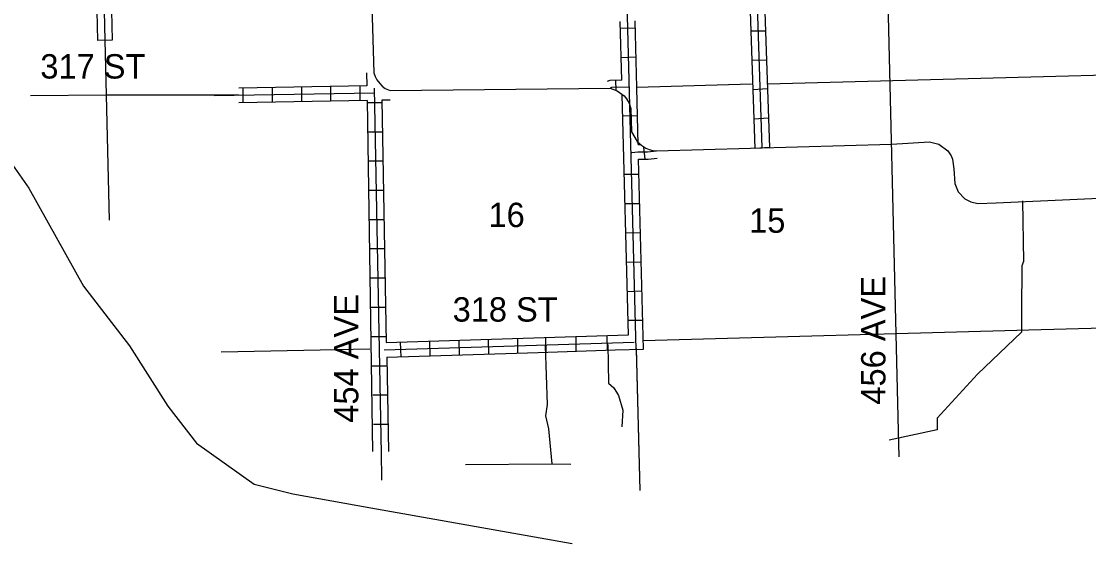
# Model space of a CAD drawing. Extents: x 1905634 to 2449195, y 15438879 to 15871929.
# Drawn here: x 2137483 to 2159389, y 15540610 to 15551326 of the extents above; entities that cross this region are included whole.
import ezdxf

# ---------------------------------------------------------------- set-up
doc = ezdxf.new("R2010")
doc.units = 0
for name, color, linetype in [('L13', 7, 'Continuous'), ('L14', 7, 'Continuous'), ('L2', 7, 'Continuous'), ('L30', 7, 'Continuous'), ('L4', 7, 'Continuous'), ('L8', 7, 'Continuous'), ('L9', 7, 'Continuous')]:
    doc.layers.add(name, color=color, linetype=linetype)

msp = doc.modelspace()

# ---------------------------------------------------------------- linework, layer by layer
at = {"layer": 'L13'}
for p, q in [((2150245, 15544781), (2158160, 15544998)), ((2155480, 15542924), (2155493, 15542389))]:
    msp.add_line(p, q, dxfattribs=at)
for points in [[(2155213, 15553995), (2155480, 15542924)], [(2139198, 15550938), (2139226, 15549813)], [(2165667, 15550378), (2152795, 15550035)], [(2165667, 15550378), (2152795, 15550035)], [(2152467, 15550035), (2150113, 15549972)], [(2152467, 15550035), (2150113, 15549972)], [(2139226, 15549813), (2137668, 15549797)], [(2139226, 15549813), (2137668, 15549797)], [(2139226, 15549813), (2139284, 15547247)], [(2141945, 15549813), (2139226, 15549813)], [(2139226, 15549813), (2139284, 15547247)], [(2141427, 15549813), (2139226, 15549813)], [(2158160, 15544998), (2160461, 15545061)], [(2144637, 15544602), (2141586, 15544538)], [(2144637, 15544602), (2141586, 15544538)], [(2150102, 15544612), (2150176, 15541703)], [(2150102, 15544597), (2150176, 15541703)], [(2144868, 15542498), (2144878, 15541912)]]:
    msp.add_lwpolyline(points, dxfattribs=at)
at = {"layer": 'L2'}
for points in [[(2134152, 15551286), (2135144, 15550822), (2136005, 15550077), (2136813, 15549069), (2137636, 15547902), (2138761, 15545895), (2139701, 15544670), (2140493, 15543430)], [(2134152, 15551286), (2135144, 15550822), (2136005, 15550077), (2136813, 15549069), (2137636, 15547902), (2138761, 15545895), (2139701, 15544670), (2140493, 15543430)], [(2140493, 15543430), (2141079, 15542669), (2142261, 15541830), (2143053, 15541629), (2144658, 15541344), (2148787, 15540610)], [(2140493, 15543430), (2141079, 15542669), (2142261, 15541830), (2143053, 15541629), (2144658, 15541344), (2148787, 15540610)]]:
    msp.add_lwpolyline(points, dxfattribs=at)
at = {"layer": 'L4'}
for points in [[(2144426, 15560117), (2144716, 15550269)], [(2144716, 15550269), (2144743, 15550194), (2144779, 15550128), (2144839, 15550048), (2144891, 15549995), (2144952, 15549951), (2145056, 15549907)], [(2145056, 15549907), (2149568, 15549956), (2149709, 15549902), (2149855, 15549798), (2149905, 15549736), (2149955, 15549649), (2149994, 15549536), (2150009, 15549061), (2150124, 15548863), (2150215, 15548778), (2150299, 15548725), (2150369, 15548696), (2150441, 15548677), (2150516, 15548670), (2155345, 15548805), (2156124, 15548855), (2156316, 15548804), (2156496, 15548670), (2156565, 15548566), (2156595, 15548497), (2156625, 15548300), (2156643, 15548001), (2156712, 15547831), (2156850, 15547688), (2156972, 15547621), (2157115, 15547589), (2157494, 15547606), (2160667, 15547743)]]:
    msp.add_lwpolyline(points, dxfattribs=at)
at = {"layer": 'L8'}
for p, q in [((2150076, 15551186), (2149780, 15551181)), ((2150076, 15551186), (2149780, 15551181)), ((2152752, 15551128), (2152452, 15551123)), ((2152752, 15551128), (2152452, 15551123)), ((2150091, 15550589), (2149796, 15550579)), ((2150091, 15550589), (2149796, 15550579)), ((2152779, 15550531), (2152478, 15550521)), ((2152779, 15550531), (2152478, 15550521)), ((2149681, 15550118), (2149686, 15549910)), ((2142034, 15549655), (2142034, 15549956)), ((2142034, 15549655), (2142034, 15549956)), ((2142636, 15549671), (2142636, 15549972)), ((2142636, 15549671), (2142636, 15549972)), ((2143238, 15549681), (2143238, 15549977)), ((2143238, 15549681), (2143238, 15549977)), ((2143835, 15549686), (2143835, 15549987)), ((2143835, 15549686), (2143835, 15549987)), ((2144437, 15549697), (2144437, 15549998)), ((2144437, 15549697), (2144437, 15549998)), ((2152795, 15549940), (2152494, 15549919)), ((2152795, 15549940), (2152494, 15549919)), ((2144886, 15549655), (2144585, 15549655)), ((2144886, 15549655), (2144585, 15549655)), ((2150128, 15549386), (2149827, 15549380)), ((2150128, 15549386), (2149827, 15549380)), ((2152821, 15549338), (2152520, 15549322)), ((2152821, 15549338), (2152520, 15549322)), ((2144896, 15549053), (2144595, 15549053)), ((2144896, 15549053), (2144595, 15549053)), ((2150286, 15548502), (2150261, 15548740)), ((2152837, 15548736), (2152536, 15548720)), ((2152837, 15548736), (2152536, 15548720)), ((2144901, 15548456), (2144600, 15548456)), ((2144901, 15548456), (2144600, 15548456)), ((2150160, 15548187), (2149859, 15548182)), ((2150160, 15548187), (2149859, 15548182)), ((2144917, 15547854), (2144622, 15547854)), ((2144917, 15547854), (2144622, 15547854)), ((2150176, 15547585), (2149875, 15547580)), ((2150176, 15547585), (2149875, 15547580)), ((2144928, 15547252), (2144627, 15547252)), ((2144928, 15547252), (2144627, 15547252)), ((2150186, 15546988), (2149886, 15546978)), ((2150186, 15546988), (2149886, 15546978)), ((2144938, 15546656), (2144637, 15546656)), ((2144938, 15546656), (2144637, 15546656)), ((2150202, 15546386), (2149901, 15546381)), ((2150202, 15546386), (2149901, 15546381)), ((2144954, 15546054), (2144653, 15546054)), ((2144954, 15546054), (2144653, 15546054)), ((2150218, 15545790), (2149917, 15545779)), ((2150218, 15545790), (2149917, 15545779)), ((2144959, 15545452), (2144658, 15545452)), ((2144959, 15545452), (2144658, 15545452)), ((2150234, 15545188), (2149938, 15545188)), ((2150234, 15545188), (2149938, 15545188)), ((2144975, 15544855), (2144680, 15544855)), ((2144975, 15544855), (2144680, 15544855)), ((2148244, 15544843), (2148249, 15544540)), ((2148861, 15544860), (2148867, 15544565)), ((2148861, 15544860), (2148867, 15544565)), ((2149498, 15544883), (2149504, 15544579)), ((2145260, 15544744), (2145271, 15544443)), ((2145260, 15544744), (2145271, 15544443)), ((2145862, 15544760), (2145868, 15544464)), ((2145862, 15544760), (2145868, 15544464)), ((2146459, 15544787), (2146469, 15544486)), ((2146459, 15544787), (2146469, 15544486)), ((2147061, 15544802), (2147071, 15544507)), ((2147061, 15544802), (2147071, 15544507)), ((2147663, 15544818), (2147668, 15544523)), ((2147663, 15544818), (2147668, 15544523)), ((2148091, 15544535), (2149671, 15544584)), ((2144986, 15544253), (2144685, 15544253)), ((2144986, 15544253), (2144685, 15544253)), ((2144996, 15543657), (2144695, 15543657)), ((2144996, 15543657), (2144695, 15543657)), ((2145012, 15543055), (2144711, 15543055)), ((2145012, 15543055), (2144711, 15543055))]:
    msp.add_line(p, q, dxfattribs=at)
for points in [[(2152203, 15563320), (2152684, 15548731)], [(2152203, 15563320), (2152684, 15548731)], [(2152320, 15555146), (2152536, 15548720)], [(2152320, 15555146), (2152536, 15548720)], [(2152663, 15553911), (2152837, 15548736)], [(2152663, 15553911), (2152837, 15548736)], [(2139167, 15552147), (2139198, 15550938)], [(2150102, 15544586), (2149901, 15552231)], [(2150102, 15544586), (2149901, 15552231)], [(2149808, 15550122), (2149777, 15551326)], [(2150113, 15549972), (2150081, 15551335)], [(2144570, 15550269), (2144575, 15550001)], [(2149808, 15550122), (2149560, 15550116), (2149509, 15550093)], [(2144575, 15550001), (2141945, 15549954)], [(2144727, 15549956), (2144870, 15542453)], [(2144727, 15549956), (2144870, 15542453)], [(2144874, 15550012), (2144874, 15550006)], [(2144880, 15550006), (2144874, 15550006)], [(2149955, 15549976), (2149593, 15549966), (2149568, 15549956)], [(2150142, 15548798), (2150113, 15549961)], [(2144727, 15549855), (2141438, 15549797)], [(2144727, 15549855), (2141438, 15549797)], [(2144579, 15549702), (2141945, 15549654)], [(2144579, 15549702), (2144692, 15542503)], [(2145050, 15549711), (2144879, 15549708)], [(2144879, 15549708), (2144970, 15544739)], [(2149944, 15544897), (2149815, 15549822)], [(2150142, 15548798), (2150192, 15548799)], [(2150013, 15548635), (2150138, 15548648), (2150338, 15548652), (2150516, 15548670)], [(2150150, 15548498), (2150347, 15548502), (2150531, 15548521)], [(2150250, 15544602), (2150150, 15548498)], [(2158028, 15547645), (2158053, 15546401), (2158018, 15546311), (2158014, 15545372), (2158009, 15544952), (2157107, 15544086), (2156279, 15543188), (2156279, 15542945), (2155298, 15542731)], [(2144970, 15544739), (2149944, 15544897)], [(2144970, 15544739), (2149944, 15544897)], [(2144928, 15544586), (2150060, 15544744)], [(2144928, 15544586), (2150060, 15544744)], [(2148237, 15544667), (2148275, 15543465), (2148243, 15543232), (2148303, 15542966), (2148373, 15542245)], [(2149518, 15544696), (2149534, 15543902), (2149647, 15543804), (2149739, 15543653), (2149831, 15543347), (2149810, 15543004)], [(2150245, 15544771), (2150245, 15544781)], [(2150245, 15544771), (2150245, 15544781)], [(2144986, 15544438), (2148091, 15544535)], [(2144986, 15544438), (2145018, 15542500)], [(2149671, 15544584), (2150250, 15544602)], [(2146597, 15542233), (2148373, 15542245), (2148759, 15542238)]]:
    msp.add_lwpolyline(points, dxfattribs=at)
at = {"layer": 'L9'}
msp.add_line((2139347, 15550942), (2139048, 15550934), dxfattribs=at)
for points in [[(2139017, 15552143), (2139048, 15550934)], [(2139017, 15552143), (2139048, 15550934)], [(2139167, 15552147), (2139198, 15550938)], [(2139317, 15552151), (2139347, 15550942)]]:
    msp.add_lwpolyline(points, dxfattribs=at)

# ---------------------------------------------------------------- texts
at = {"layer": 'L14'}
for s, p in [('16', (2147071, 15547105)), ('16', (2147071, 15547105)), ('15', (2152420, 15546988)), ('15', (2152420, 15546988))]:
    msp.add_text(s, height=500, rotation=359.9999, dxfattribs=at).set_placement(p)
at = {"layer": 'L30'}
for s, rotation, p in [('317 ST', 360, (2137873, 15550153)), ('317 ST', 360, (2137873, 15550153)), ('456 AVE', 90.0001, (2155219, 15543462)), ('456 AVE', 90.0001, (2155219, 15543462)), ('454 AVE', 90.0001, (2144400, 15543091)), ('454 AVE', 90.0001, (2144400, 15543091)), ('318 ST', 359.9999, (2146335, 15545166)), ('318 ST', 359.9999, (2146335, 15545166))]:
    msp.add_text(s, height=500, rotation=rotation, dxfattribs=at).set_placement(p)

doc.saveas('drawing.dxf')
